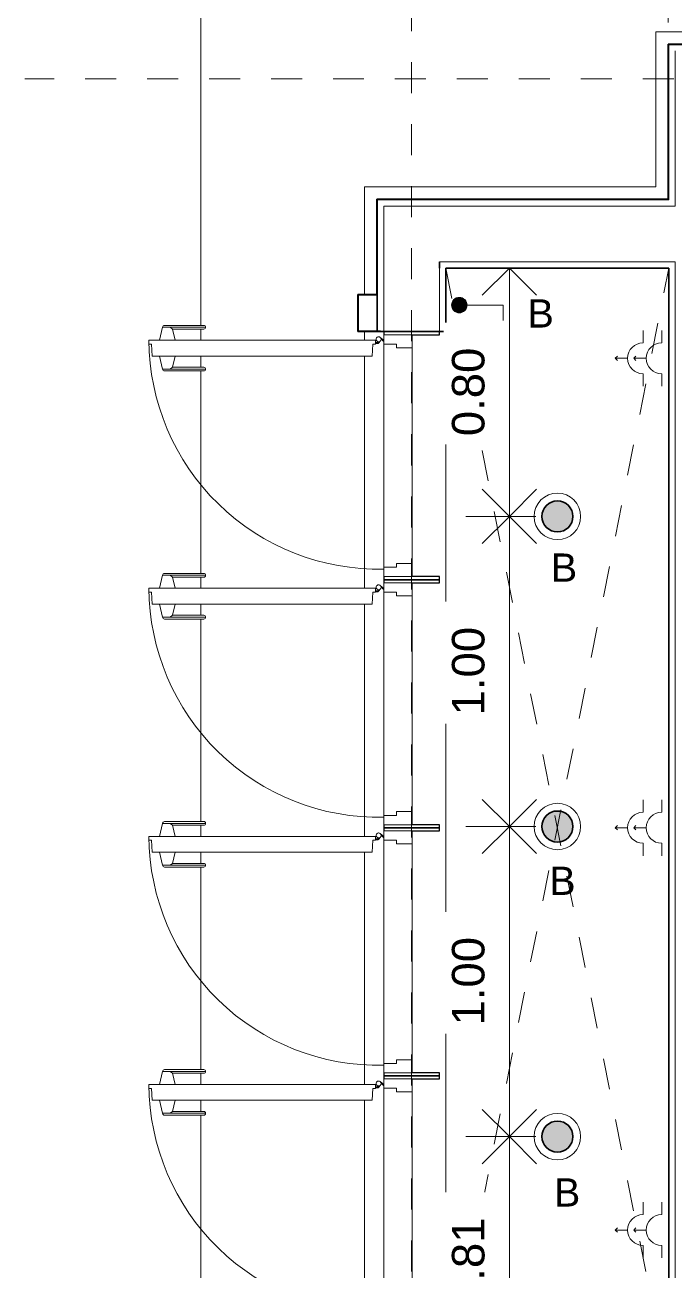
# Model space of a CAD drawing. Header units: metres. Extents: x -1.5 to 31.4, y -9.2 to 10.9.
# Drawn here: x -1.512 to 0.586, y 4.643 to 8.662 of the extents above; entities that cross this region are included whole.
import ezdxf

# ---------------------------------------------------------------- set-up
doc = ezdxf.new("R2010")
doc.units = ezdxf.units.M
doc.linetypes.add('Línea de rejilla', pattern=[0.022225, 0.0127, -0.003175, 0.003175, -0.003175])
doc.linetypes.add('Trazo', pattern=[0.0023, 0.0015, -0.0008])
for name, color, linetype, lineweight in [('A-ANNO-DIMS', 7, 'Continuous', 9), ('A-ANNO-DIMS-70', 7, 'Continuous', 9), ('A-DETL-GENF', 7, 'Continuous', 18), ('A-DETL-MEDM', 7, 'Continuous', 35), ('A-DETL-THIN', 7, 'Continuous', 18), ('A-DOOR', 7, 'Continuous', 18), ('A-FLOR', 7, 'Continuous', 18), ('A-WALL', 7, 'Continuous', 18), ('G-ANNO-TEXT', 7, 'Continuous', 9), ('S-GRID', 7, 'Continuous', 9)]:
    doc.layers.add(name, color=color, linetype=linetype, lineweight=lineweight)
doc.layers.add('A-DETL-HDLN', color=94, linetype='Trazo', lineweight=18, true_color=0x00a600)
doc.styles.add('Arial_1', font='arial.ttf', dxfattribs={"height": 0.105})
doc.styles.add('Arial_2', font='arial.ttf', dxfattribs={"height": 0.091})
doc.dimstyles.new('Diagonal_-_Arial_1_5_mm', dxfattribs={"dimscale": 0.3048, "dimtxt": 0.107127, "dimasz": 0.287073, "dimexe": 0.459318, "dimexo": 0.229659, "dimgap": 0.160761, "dimtad": 1, "dimrnd": 0.01, "dimzin": 0, "dimdsep": 46, "dimtxsty": 'Arial_1', "dimblk1": 'OPEN30', "dimblk2": 'OPEN30', "dimsah": 1, "dimcen": 0.09, "dimaunit": 1, "dimadec": 4, "dimazin": 0, "dimtfac": 1, "dimtdec": 4, "dimtix": 1, "dimtmove": 0, "dimatfit": 3, "dimfxl": 1, "dimtvp": 1, "dimtfill": 1, "dimtolj": 1, "dimtzin": 0, "dimarcsym": 2})

# ---------------------------------------------------------------- blocks, each defined once
blk = doc.blocks.new('PUERTA PVC BLANCA - 80cm X 205cm - Ext_ P4-2764320-ARQ_ELEC_PB')
at = {"layer": 'A-DETL-GENF', "color": 253, "true_color": 0xaaaaaa}
for p, q in [((0.3722, 0.8478), (0.3596, 0.8478)), ((0.3596, 0.8478), (0.3596, 0.8398)), ((0.3722, 0.1168), (0.3722, 0.8478)), ((0.3212, 0.8138), (0.2792, 0.8043)), ((0.2792, 0.6648), (0.2792, 0.8043)), ((0.3596, 0.8398), (0.3212, 0.8371)), ((0.3212, 0.8371), (0.3212, 0.1275)), ((0.3212, 0.7632), (0.3212, 0.8138)), ((0.4142, 0.8043), (0.3722, 0.8138)), ((0.3722, 0.8138), (0.3722, 0.7632)), ((0.4142, 0.6648), (0.4142, 0.8043)), ((0.2732, 0.7971), (0.2732, 0.6708)), ((0.2852, 0.7719), (0.2792, 0.7789)), ((0.2852, 0.6708), (0.2852, 0.7719)), ((0.2852, 0.7719), (0.3212, 0.7632)), ((0.3722, 0.7632), (0.4082, 0.7719)), ((0.4082, 0.7719), (0.4142, 0.7789)), ((0.4082, 0.7719), (0.4082, 0.6708)), ((0.4202, 0.6708), (0.4202, 0.7971)), ((0.3212, 0.1275), (0.3596, 0.1248)), ((0.3596, 0.1248), (0.3596, 0.1168)), ((-0.36, 0.09), (-0.39, 0.09)), ((-0.39, 0.09), (-0.39, -0.002)), ((-0.36, 0.0485), (-0.36, 0.09)), ((0.36, 0.09), (-0.36, 0.09)), ((0.3596, 0.1168), (0.3722, 0.1168)), ((0.36, 0.09), (0.36, 0.0485)), ((0.39, 0.09), (0.36, 0.09)), ((0.3645, 0.1168), (0.3614, 0.1168)), ((0.3614, 0.1168), (0.3614, 0.1091)), ((0.3625, 0.1068), (0.3702, 0.1004)), ((0.3645, 0.1092), (0.3645, 0.1168)), ((0.3673, 0.1068), (0.3645, 0.1092)), ((0.375, 0.0985), (0.3679, 0.09)), ((0.3679, 0.09), (0.3719, 0.09)), ((0.3719, 0.09), (0.3814, 0.1014)), ((0.39, -0.002), (0.39, 0.09)), ((-0.348, 0.0485), (-0.36, 0.0485)), ((-0.348, -0.002), (-0.348, 0.0485)), ((0.36, 0.0485), (0.348, 0.0485)), ((0.348, 0.0485), (0.348, -0.002)), ((-0.39, -0.002), (-0.348, -0.002)), ((-0.348, -0.002), (0.348, -0.002)), ((0.348, -0.002), (0.39, -0.002))]:
    blk.add_line(p, q, dxfattribs=at)
for centre, radius, start, end in [((0.3753, 0.1065), 0.7413, 90.2396, 181.2754), ((0.2809, 0.7968), 0.0077, 102.7453, 177.9502), ((0.4125, 0.7968), 0.0077, 2.0498, 77.2547), ((0.2792, 0.6708), 0.006, 180, 0), ((0.4142, 0.6708), 0.006, 180, 360), ((0.3644, 0.1091), 0.003, 180, 230.0009), ((0.3753, 0.1065), 0.008, 320.0449, 267.8154), ((0.3753, 0.1065), 0.008, 230.0009, 177.8154)]:
    blk.add_arc(centre, radius, start, end, dxfattribs=at)
at = {"layer": 'A-DOOR', "color": 253, "lineweight": 25, "true_color": 0xaaaaaa}
for p, q in [((-0.39, 0.09), (-0.4, 0.09)), ((-0.4, 0.09), (-0.4, -0.09)), ((0.4, 0.09), (0.39, 0.09)), ((0.4, -0.09), (0.4, 0.09)), ((-0.39, -0.09), (-0.39, -0.002)), ((0.39, -0.002), (0.39, -0.09)), ((-0.4, -0.09), (-0.39, -0.09)), ((0.39, -0.09), (0.4, -0.09))]:
    blk.add_line(p, q, dxfattribs=at)
blk = doc.blocks.new('DIMBLOCK20-ARQ_ELEC_PB')
at = {"layer": 'A-ANNO-DIMS-70', "transparency": 16777216}
for p, q in [((0.5637, 8.6697), (0.5637, 9.1433)), ((0.9122, 8.7499), (0.9122, 9.1433)), ((0.5637, 9.0033), (0.9122, 9.0033)), ((0.5637, 9.0033), (0.5637, 8.6697)), ((0.9122, 9.0033), (0.9122, 8.7499))]:
    blk.add_line(p, q, dxfattribs=at)
at = {"layer": 'A-ANNO-DIMS-70', "lineweight": 35, "transparency": 16777216}
for p, q in [((0.5637, 9.0033), (0.6512, 9.0908)), ((0.9122, 9.0033), (0.8247, 9.0908)), ((0.5637, 9.0033), (0.6512, 8.9158)), ((0.9122, 9.0033), (0.8247, 8.9158))]:
    blk.add_line(p, q, dxfattribs=at)
at = {"layer": 'A-ANNO-DIMS-70', "color": 0, "transparency": 16777216, "insert": (0.5963, 9.1886), "char_height": 0.105, "width": 0.34017, "attachment_point": 1, "line_spacing_factor": 0.941778, "style": 'Arial_1', "bg_fill": 3, "box_fill_scale": 1.25, "bg_fill_color": 9, "bg_fill_true_color": 13158600, "bg_fill_transparency": 0}
blk.add_mtext('0.35', dxfattribs=at)
blk = doc.blocks.new('_Open30')
at = {"color": 0, "linetype": 'ByBlock', "lineweight": -2}
for p, q in [((-1, 0.268), (0, 0)), ((0, 0), (-1, -0.268)), ((0, 0), (-1, 0))]:
    blk.add_line(p, q, dxfattribs=at)
blk = doc.blocks.new('DIMBLOCK23-ARQ_ELEC_PB')
at = {"layer": 'A-ANNO-DIMS-70', "lineweight": 35, "transparency": 16777216}
for p, q in [((0.0509, 5.0768), (-0.0366, 5.1643)), ((0.0509, 5.0768), (0.1384, 5.1643)), ((0.0509, 5.0768), (-0.0366, 4.9893)), ((0.0509, 5.0768), (0.1384, 4.9893)), ((0.0509, 4.2677), (-0.0366, 4.3552)), ((0.0509, 4.2677), (0.1384, 4.3552))]:
    blk.add_line(p, q, dxfattribs=at)
at = {"layer": 'A-ANNO-DIMS-70', "transparency": 16777216}
for p, q in [((0.136, 5.0768), (-0.0891, 5.0768)), ((0.0509, 4.2677), (0.0509, 5.0768)), ((0.0509, 5.0768), (0.136, 5.0768)), ((0.059, 4.2677), (-0.0891, 4.2677)), ((0.0509, 4.2677), (0.059, 4.2677))]:
    blk.add_line(p, q, dxfattribs=at)
at = {"layer": 'A-ANNO-DIMS-70', "color": 0, "transparency": 16777216, "insert": (-0.1344, 4.5305), "char_height": 0.105, "width": 0.34017, "attachment_point": 1, "rotation": 90, "line_spacing_factor": 0.941778, "style": 'Arial_1', "bg_fill": 3, "box_fill_scale": 1.25, "bg_fill_color": 9, "bg_fill_true_color": 13158600, "bg_fill_transparency": 0}
blk.add_mtext('0.81', dxfattribs=at)
blk = doc.blocks.new('DIMBLOCK24-ARQ_ELEC_PB')
at = {"layer": 'A-ANNO-DIMS-70', "lineweight": 35, "transparency": 16777216}
for p, q in [((0.0509, 6.0768), (-0.0366, 6.1643)), ((0.0509, 6.0768), (0.1384, 6.1643)), ((0.0509, 6.0768), (-0.0366, 5.9893)), ((0.0509, 6.0768), (0.1384, 5.9893)), ((0.0509, 5.0768), (-0.0366, 5.1643)), ((0.0509, 5.0768), (0.1384, 5.1643)), ((0.0509, 5.0768), (-0.0366, 4.9893)), ((0.0509, 5.0768), (0.1384, 4.9893))]:
    blk.add_line(p, q, dxfattribs=at)
at = {"layer": 'A-ANNO-DIMS-70', "transparency": 16777216}
for p, q in [((0.136, 6.0768), (-0.0891, 6.0768)), ((0.0509, 5.0768), (0.0509, 6.0768)), ((0.0509, 6.0768), (0.136, 6.0768)), ((0.136, 5.0768), (-0.0891, 5.0768)), ((0.0509, 5.0768), (0.136, 5.0768))]:
    blk.add_line(p, q, dxfattribs=at)
at = {"layer": 'A-ANNO-DIMS-70', "color": 0, "transparency": 16777216, "insert": (-0.1344, 5.4351), "char_height": 0.105, "width": 0.34017, "attachment_point": 1, "rotation": 90, "line_spacing_factor": 0.941778, "style": 'Arial_1', "bg_fill": 3, "box_fill_scale": 1.25, "bg_fill_color": 9, "bg_fill_true_color": 13158600, "bg_fill_transparency": 0}
blk.add_mtext('1.00', dxfattribs=at)
blk = doc.blocks.new('DIMBLOCK25-ARQ_ELEC_PB')
at = {"layer": 'A-ANNO-DIMS-70', "lineweight": 35, "transparency": 16777216}
for p, q in [((0.0509, 7.0768), (-0.0366, 7.1643)), ((0.0509, 7.0768), (0.1384, 7.1643)), ((0.0509, 7.0768), (-0.0366, 6.9893)), ((0.0509, 7.0768), (0.1384, 6.9893)), ((0.0509, 6.0768), (-0.0366, 6.1643)), ((0.0509, 6.0768), (0.1384, 6.1643)), ((0.0509, 6.0768), (-0.0366, 5.9893)), ((0.0509, 6.0768), (0.1384, 5.9893))]:
    blk.add_line(p, q, dxfattribs=at)
at = {"layer": 'A-ANNO-DIMS-70', "transparency": 16777216}
for p, q in [((0.136, 7.0768), (-0.0891, 7.0768)), ((0.0509, 6.0768), (0.0509, 7.0768)), ((0.0509, 7.0768), (0.136, 7.0768)), ((0.136, 6.0768), (-0.0891, 6.0768)), ((0.0509, 6.0768), (0.136, 6.0768))]:
    blk.add_line(p, q, dxfattribs=at)
at = {"layer": 'A-ANNO-DIMS-70', "color": 0, "transparency": 16777216, "insert": (-0.1344, 6.4351), "char_height": 0.105, "width": 0.34017, "attachment_point": 1, "rotation": 90, "line_spacing_factor": 0.941778, "style": 'Arial_1', "bg_fill": 3, "box_fill_scale": 1.25, "bg_fill_color": 9, "bg_fill_true_color": 13158600, "bg_fill_transparency": 0}
blk.add_mtext('1.00', dxfattribs=at)
blk = doc.blocks.new('DIMBLOCK26-ARQ_ELEC_PB')
at = {"layer": 'A-ANNO-DIMS-70', "transparency": 16777216}
for p, q in [((0.059, 7.8777), (-0.0891, 7.8777)), ((0.0509, 7.0768), (0.0509, 7.8777)), ((0.0509, 7.8777), (0.059, 7.8777)), ((0.136, 7.0768), (-0.0891, 7.0768)), ((0.0509, 7.0768), (0.136, 7.0768))]:
    blk.add_line(p, q, dxfattribs=at)
at = {"layer": 'A-ANNO-DIMS-70', "lineweight": 35, "transparency": 16777216}
for p, q in [((0.0509, 7.8777), (-0.0366, 7.7902)), ((0.0509, 7.8777), (0.1384, 7.7902)), ((0.0509, 7.0768), (-0.0366, 7.1643)), ((0.0509, 7.0768), (0.1384, 7.1643)), ((0.0509, 7.0768), (-0.0366, 6.9893)), ((0.0509, 7.0768), (0.1384, 6.9893))]:
    blk.add_line(p, q, dxfattribs=at)
at = {"layer": 'A-ANNO-DIMS-70', "color": 0, "transparency": 16777216, "insert": (-0.1344, 7.3355), "char_height": 0.105, "width": 0.34017, "attachment_point": 1, "rotation": 90, "line_spacing_factor": 0.941778, "style": 'Arial_1', "bg_fill": 3, "box_fill_scale": 1.25, "bg_fill_color": 9, "bg_fill_true_color": 13158600, "bg_fill_transparency": 0}
blk.add_mtext('0.80', dxfattribs=at)

msp = doc.modelspace()

# ---------------------------------------------------------------- hatches: boundary and pattern name
at = {"layer": 'A-DETL-GENF', "true_color": 0xff0000}
for points in [[(-0.1106, 7.7332), (-0.1041, 7.7341), (-0.0981, 7.7366), (-0.0929, 7.7405), (-0.089, 7.7457), (-0.0865, 7.7517), (-0.0856, 7.7582), (-0.0865, 7.7647), (-0.089, 7.7707), (-0.0929, 7.7759), (-0.0981, 7.7799), (-0.1041, 7.7824), (-0.1106, 7.7832), (-0.1171, 7.7824), (-0.1231, 7.7799), (-0.1283, 7.7759), (-0.1323, 7.7707), (-0.1348, 7.7647), (-0.1355, 7.7571), (-0.1348, 7.7517), (-0.1323, 7.7457), (-0.1283, 7.7405), (-0.1231, 7.7366), (-0.1171, 7.7341)], [(0.206, 7.0268), (0.219, 7.0285), (0.231, 7.0335), (0.2414, 7.0415), (0.2493, 7.0518), (0.2543, 7.0639), (0.256, 7.0773), (0.2543, 7.0898), (0.2493, 7.1018), (0.2414, 7.1122), (0.231, 7.1201), (0.219, 7.1251), (0.206, 7.1268), (0.1931, 7.1251), (0.181, 7.1201), (0.1707, 7.1122), (0.1627, 7.1018), (0.1577, 7.0898), (0.156, 7.0768), (0.1577, 7.0639), (0.1627, 7.0518), (0.1707, 7.0415), (0.181, 7.0335), (0.1931, 7.0285)], [(0.206, 6.0268), (0.219, 6.0285), (0.231, 6.0335), (0.2414, 6.0415), (0.2493, 6.0518), (0.2543, 6.0639), (0.256, 6.0768), (0.2543, 6.0898), (0.2493, 6.1018), (0.2414, 6.1122), (0.231, 6.1201), (0.219, 6.1251), (0.206, 6.1268), (0.1931, 6.1251), (0.181, 6.1201), (0.1707, 6.1122), (0.1627, 6.1018), (0.1577, 6.0898), (0.156, 6.0768), (0.1577, 6.0639), (0.1627, 6.0518), (0.1707, 6.0415), (0.181, 6.0335), (0.1931, 6.0285)], [(0.206, 5.0268), (0.219, 5.0285), (0.231, 5.0335), (0.2414, 5.0415), (0.2493, 5.0518), (0.2543, 5.0639), (0.256, 5.0768), (0.2543, 5.0898), (0.2493, 5.1018), (0.2414, 5.1122), (0.231, 5.1201), (0.219, 5.1251), (0.206, 5.1268), (0.1931, 5.1251), (0.181, 5.1201), (0.1707, 5.1122), (0.1627, 5.1018), (0.1577, 5.0898), (0.156, 5.0768), (0.1577, 5.0639), (0.1627, 5.0518), (0.1707, 5.0415), (0.181, 5.0335), (0.1931, 5.0285)]]:
    msp.add_hatch(color=1, dxfattribs=at).paths.add_polyline_path(points)

# ---------------------------------------------------------------- linework, layer by layer
at = {"layer": 'A-DETL-HDLN'}
for p, q in [((-0.1543, 4.2677), (0.5657, 7.8777)), ((-0.1543, 7.8777), (0.5657, 4.2677))]:
    msp.add_line(p, q, dxfattribs=at)
at = {"layer": 'A-DETL-MEDM', "color": 1, "true_color": 0xff0000}
for centre in [(0.206, 7.0768), (0.206, 6.0768), (0.206, 5.0768)]:
    msp.add_circle(centre, 0.05, dxfattribs=at)
at = {"layer": 'A-DETL-THIN', "color": 1, "true_color": 0xff0000}
for p, q in [((-0.0856, 7.7582), (0.0311, 7.7582)), ((0.0311, 7.7582), (0.0311, 7.7082)), ((0.4825, 7.6366), (0.4825, 7.6766)), ((0.5425, 7.6366), (0.5425, 7.6766)), ((0.3925, 7.5866), (0.3996, 7.5936)), ((0.4325, 7.5866), (0.3925, 7.5866)), ((0.3925, 7.5866), (0.3996, 7.5795)), ((0.4525, 7.5866), (0.4596, 7.5936)), ((0.4925, 7.5866), (0.4525, 7.5866)), ((0.4525, 7.5866), (0.4596, 7.5795)), ((0.4825, 7.5366), (0.4825, 7.4966)), ((0.5425, 7.5366), (0.5425, 7.4966)), ((0.4825, 6.1227), (0.4825, 6.1627)), ((0.5425, 6.1227), (0.5425, 6.1627)), ((0.3925, 6.0727), (0.3996, 6.0798)), ((0.4325, 6.0727), (0.3925, 6.0727)), ((0.3925, 6.0727), (0.3996, 6.0656)), ((0.4525, 6.0727), (0.4596, 6.0798)), ((0.4925, 6.0727), (0.4525, 6.0727)), ((0.4525, 6.0727), (0.4596, 6.0656)), ((0.4825, 6.0227), (0.4825, 5.9827)), ((0.5425, 6.0227), (0.5425, 5.9827)), ((0.4825, 4.8256), (0.4825, 4.8656)), ((0.5425, 4.8256), (0.5425, 4.8656)), ((0.3925, 4.7756), (0.3996, 4.7826)), ((0.4525, 4.7756), (0.4596, 4.7826)), ((0.4325, 4.7756), (0.3925, 4.7756)), ((0.3925, 4.7756), (0.3996, 4.7685)), ((0.4925, 4.7756), (0.4525, 4.7756)), ((0.4525, 4.7756), (0.4596, 4.7685)), ((0.4825, 4.7256), (0.4825, 4.6856)), ((0.5425, 4.7256), (0.5425, 4.6856))]:
    msp.add_line(p, q, dxfattribs=at)
for centre in [(0.206, 7.0768), (0.206, 6.0768), (0.206, 5.0768)]:
    msp.add_circle(centre, 0.075, dxfattribs=at)
for centre, radius, start, end in [((-0.1106, 7.7582), 0.025, 360, 180), ((-0.1106, 7.7582), 0.025, 180, 360), ((0.4825, 7.5866), 0.05, 90, 270), ((0.5425, 7.5866), 0.05, 90, 270), ((0.206, 7.0768), 0.05, 360, 180), ((0.206, 7.0768), 0.05, 180, 360), ((0.206, 6.0768), 0.05, 360, 180), ((0.4825, 6.0727), 0.05, 90, 270), ((0.5425, 6.0727), 0.05, 90, 270), ((0.206, 6.0768), 0.05, 180, 360), ((0.206, 5.0768), 0.05, 360, 180), ((0.206, 5.0768), 0.05, 180, 360), ((0.4825, 4.7756), 0.05, 90, 270), ((0.5425, 4.7756), 0.05, 90, 270)]:
    msp.add_arc(centre, radius, start, end, dxfattribs=at)
at = {"layer": 'A-FLOR', "color": 253, "true_color": 0xaaaaaa}
for p, q in [((-0.9443, 9.1977), (-0.9443, 7.6929)), ((-0.9443, 7.6809), (-0.9443, 7.6449)), ((-0.9443, 7.5939), (-0.9443, 7.5579)), ((-0.9443, 7.5459), (-0.9443, 6.8929)), ((-0.9443, 6.8809), (-0.9443, 6.8449)), ((-0.9443, 6.7939), (-0.9443, 6.7579)), ((-0.9443, 6.7459), (-0.9443, 6.0929)), ((-0.9443, 6.0809), (-0.9443, 6.0449)), ((-0.9443, 5.9939), (-0.9443, 5.9579)), ((-0.9443, 5.9459), (-0.9443, 5.2929)), ((-0.9443, 5.2809), (-0.9443, 5.2449)), ((-0.9443, 5.1939), (-0.9443, 5.1579)), ((-0.9443, 5.1459), (-0.9443, 3.4577))]:
    msp.add_line(p, q, dxfattribs=at)
at = {"layer": 'A-WALL', "color": 253, "true_color": 0xaaaaaa}
for p, q in [((0.5237, 8.6397), (1.1407, 8.6397)), ((0.5237, 8.1397), (0.5237, 8.6397)), ((0.5657, 8.5997), (0.5657, 8.0977)), ((1.2587, 8.5977), (0.5637, 8.5977)), ((0.5857, 8.0777), (0.5857, 8.5777)), ((-0.4163, 8.1397), (0.5237, 8.1397)), ((-0.4163, 7.7927), (-0.4163, 8.1397)), ((0.5657, 8.0977), (-0.3763, 8.0977)), ((-0.3743, 8.0997), (-0.3743, 7.6747)), ((0.5857, 8.0777), (-0.3543, 8.0777)), ((-0.3543, 8.0777), (-0.3543, 7.6727)), ((-0.1743, 7.8977), (0.5857, 7.8977)), ((-0.1743, 7.6727), (-0.1743, 7.8777)), ((0.5857, 4.2477), (0.5857, 7.8977)), ((-0.4363, 7.6747), (-0.4363, 7.7907)), ((-0.4363, 7.7907), (-0.3763, 7.7907)), ((-0.3763, 7.7907), (-0.3763, 7.6747)), ((-0.3763, 7.6747), (-0.4363, 7.6747)), ((-0.4163, 7.6449), (-0.4163, 7.6727)), ((-0.3743, 7.6747), (-0.3653, 7.6747)), ((-0.3653, 7.6727), (-0.3653, 7.6747)), ((-0.1543, 7.6727), (-0.1543, 4.4727)), ((-0.4163, 6.8449), (-0.4163, 7.5939)), ((-0.4163, 6.0449), (-0.4163, 6.7939)), ((-0.4163, 5.2449), (-0.4163, 5.9939)), ((-0.4163, 4.4727), (-0.4163, 5.1939))]:
    msp.add_line(p, q, dxfattribs=at)
at = {"layer": 'A-WALL', "color": 253, "lineweight": 35, "true_color": 0xaaaaaa}
for p, q in [((0.5637, 8.5997), (0.5637, 8.0997)), ((1.1407, 8.5997), (0.5637, 8.5997)), ((-0.3763, 8.0997), (-0.3763, 7.7927)), ((0.5637, 8.0997), (-0.3763, 8.0997)), ((-0.1743, 7.8777), (-0.1743, 7.8977)), ((-0.1543, 7.8777), (0.5657, 7.8777)), ((-0.1543, 7.6727), (-0.1543, 7.8777)), ((0.5657, 7.8777), (0.5657, 4.2677)), ((-0.4383, 7.7927), (-0.4383, 7.6727)), ((-0.3763, 7.7927), (-0.4383, 7.7927)), ((-0.4383, 7.6727), (-0.1543, 7.6727))]:
    msp.add_line(p, q, dxfattribs=at)
at = {"layer": 'S-GRID', "color": 8, "linetype": 'Línea de rejilla', "true_color": 0x808080}
for p, q in [((-0.2643, -9.1585), (-0.2643, 10.3724)), ((15.5819, 8.4877), (-1.5122, 8.4877))]:
    msp.add_line(p, q, dxfattribs=at)

# ---------------------------------------------------------------- block references
at = {"layer": 'A-DOOR', "color": 253, "true_color": 0xaaaaaa, "rotation": 89.99999999999989}
for p in [(-0.2643, 7.2727), (-0.2643, 6.4727), (-0.2643, 5.6727), (-0.2643, 4.8727)]:
    msp.add_blockref('PUERTA PVC BLANCA - 80cm X 205cm - Ext_ P4-2764320-ARQ_ELEC_PB', p, dxfattribs=at)

# ---------------------------------------------------------------- texts
at = {"layer": 'G-ANNO-TEXT', "color": 1, "true_color": 0xff0000, "char_height": 0.091, "width": 0.101013, "attachment_point": 1, "style": 'Arial_2'}
for insert in [(0.1096, 7.7768), (0.185, 6.9572), (0.18, 5.9472), (0.195, 4.9422)]:
    msp.add_mtext('B', dxfattribs=dict(at, insert=insert))

# ---------------------------------------------------------------- next in the draw order: dimensions: what is measured, and where the dimension line sits
at = {"layer": 'A-ANNO-DIMS'}
dim = msp.add_linear_dim(base=(0.9122, 9.0033), p1=(0.5637, 8.5997), p2=(0.9122, 8.6799), dimstyle='Diagonal_-_Arial_1_5_mm', override={"dimpost": '<>', "dimfxl": 0.357602}, dxfattribs=at)
dim.commit()
dim.dimension.update_dxf_attribs({"geometry": 'DIMBLOCK20-ARQ_ELEC_PB', "text_midpoint": (0.738, 9.1059)})
dim = msp.add_linear_dim(base=(0.0509, 5.0768), p1=(-0.011, 4.2677), p2=(0.206, 5.0768), angle=90, dimstyle='Diagonal_-_Arial_1_5_mm', override={"dimpost": '<>', "dimfxl": 0.837754}, dxfattribs=at)
dim.commit()
dim.dimension.update_dxf_attribs({"geometry": 'DIMBLOCK23-ARQ_ELEC_PB', "text_midpoint": (-0.0517, 4.6723)})

# ---------------------------------------------------------------- next in the draw order: dimensions: what is measured, and where the dimension line sits
dim = msp.add_linear_dim(base=(0.0509, 6.0768), p1=(0.206, 5.0768), p2=(0.206, 6.0768), angle=90, dimstyle='Diagonal_-_Arial_1_5_mm', override={"dimpost": '<>', "dimfxl": 1}, dxfattribs=at)
dim.commit()
dim.dimension.update_dxf_attribs({"geometry": 'DIMBLOCK24-ARQ_ELEC_PB', "text_midpoint": (-0.0517, 5.5768)})

# ---------------------------------------------------------------- next in the draw order: dimensions: what is measured, and where the dimension line sits
dim = msp.add_linear_dim(base=(0.0509, 7.0768), p1=(0.206, 6.0768), p2=(0.206, 7.0768), angle=90, dimstyle='Diagonal_-_Arial_1_5_mm', override={"dimpost": '<>', "dimfxl": 1}, dxfattribs=at)
dim.commit()
dim.dimension.update_dxf_attribs({"geometry": 'DIMBLOCK25-ARQ_ELEC_PB', "text_midpoint": (-0.0517, 6.5768)})

# ---------------------------------------------------------------- next in the draw order: dimensions: what is measured, and where the dimension line sits
dim = msp.add_linear_dim(base=(0.0509, 7.8777), p1=(0.206, 7.0768), p2=(-0.011, 7.8777), angle=90, dimstyle='Diagonal_-_Arial_1_5_mm', override={"dimpost": '<>', "dimfxl": 0.829736}, dxfattribs=at)
dim.commit()
dim.dimension.update_dxf_attribs({"geometry": 'DIMBLOCK26-ARQ_ELEC_PB', "text_midpoint": (-0.0517, 7.4773)})

doc.saveas('drawing.dxf')
